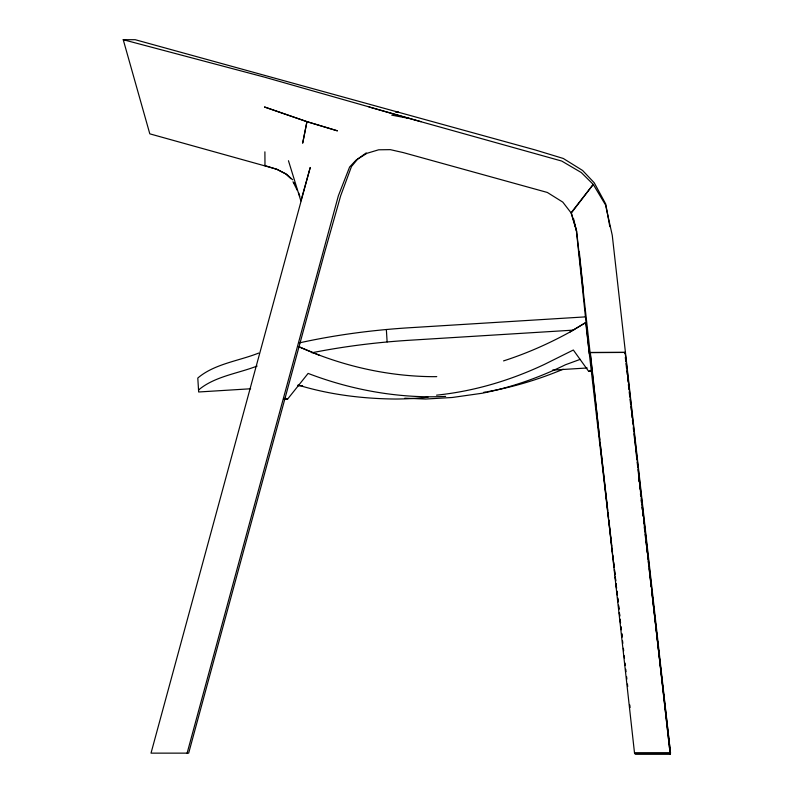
<?xml version="1.0" encoding="UTF-8"?>
<svg xmlns="http://www.w3.org/2000/svg" width="794" height="794" viewBox="0 0 794 794"><rect width="100%" height="100%" fill="white"/><g stroke="black" fill="none" stroke-linecap="round" stroke-linejoin="round"><path stroke-width="1.19" d="M624.898 353.707L625.156 352.437L590.329 352.526L589.317 353.747L576.355 230.349L573.506 218.519M576.623 231.243L571.045 212.812L593.247 184.407L571.382 212.971L576.623 231.243L634.525 753.139L670.513 753.139L612.263 235.302L605.544 204.971L593.247 184.407L581.277 172.536L561.725 161.053L397.347 115.12M187.126 753.139L338.373 195.751L349.608 167.018L356.218 159.981L366.977 153.292L378.659 149.798L390.311 149.649L403.253 152.587L547.334 192.456L562.797 202.123L571.045 212.812M198.53 390.013C214.539 376.376 237.912 373.557 257.117 366.044M283.875 399.461L287.567 399.154L308.112 373.408C345.916 387.899 386.043 396.097 426.557 396.782A1299.361 650.226 -90 0 0 445.623 396.404M366.233 152.905L357.776 158.989L351.504 166.462L340.666 195.79L324.647 252.363L188.664 753.139L151.019 753.139L310.236 167.484L300.886 200.932L288.46 160.725M436.561 395.164A1300.344 628.59 90 0 0 544.545 364.347L573.337 350.015L588.731 371.443L591.202 369.974L585.704 322.602L569.983 332.011A1286.429 631.935 90 0 1 503.555 360.893M569.983 332.011L585.704 322.602M580.235 359.354L565.457 364.754A1312.174 625.662 -90 0 1 481.988 393.268L452.272 397.486L425.644 399.035L404.801 398.201M258.705 353.062C238.805 361.002 214.42 363.811 197.795 378.033L198.659 391.988L250.626 388.772M299.467 342.859C334.939 335.038 371.046 330.244 407.282 327.882L585.287 316.885M311.883 352.774C343.613 346.462 375.77 342.432 408.047 340.348L573.625 330.115M588.731 371.443L592.423 371.126M297.641 385.864L302.593 385.566M552.525 370.123L587.173 367.979M625.156 352.397L590.329 352.526L599.817 439.995M292.708 179.801L286.535 174.164L276.56 169.142L149.808 133.839L123.229 39.7L135.188 39.7L535.136 149.917L563.264 158.463L582.598 170.472L594.23 182.779L605.743 204.038L609.822 226.657M391.72 115.13L409.297 118.465M123.229 39.7L264.412 77.117L421.019 121.69M579.005 252.115L578.429 251.956L579.342 252.343L583.163 288.877M397.258 115.09L369.002 106.972M297.978 385.021C329.57 394.697 362.679 398.737 395.66 399.035A1310.636 664.37 -90 0 0 428.035 397.228M319.684 355.384L299.01 346.779C340.705 365.548 386.073 376.148 431.847 376.664A1286.429 633.751 -90 0 0 436.75 376.634M285.076 398.102L287.567 399.154M291.021 178.779L285.612 173.906L277.056 169.42L264.412 165.42L264.988 165.579L264.898 151.843M293.74 182.451L294.951 184.367M293.006 181.776L297.383 190.51M298.673 192.912L299.814 196.317M638.704 479.09L638.991 481.551M639.567 486.464L639.845 488.925M640.421 493.838L640.708 496.3M641.135 499.982L641.413 502.443M641.989 507.356L642.277 509.817M642.703 513.5L642.991 515.961M643.557 520.874L643.845 523.335M644.271 527.018L644.698 530.71M645.125 534.392L645.552 538.084M645.979 541.766L646.405 545.458M646.693 547.91L647.269 552.832M647.547 555.284L647.973 558.976M648.261 561.427L648.837 566.35M649.115 568.802L651.259 587.232M651.546 589.694L670.513 753.139M591.312 370.947L614.129 567.571M614.417 570.032L614.983 574.945M615.271 577.407L615.697 581.089M615.985 583.55L616.551 588.463M616.839 590.925L617.266 594.607M617.692 598.299L618.119 601.981M618.546 605.673L618.983 609.355M619.409 613.047L619.687 615.499M620.124 619.191L620.551 622.873M620.977 626.565L621.255 629.017M621.831 633.94L622.119 636.391M625.315 357.409L625.732 361.101M626.009 363.573L626.565 368.505M626.843 370.967L627.27 374.669M627.687 378.361L628.104 382.063M628.382 384.524L628.937 389.457M629.215 391.918L629.781 396.851M630.059 399.313L630.615 404.245M630.893 406.707L631.309 410.409M631.587 412.87L632.143 417.803M632.431 420.274L632.848 423.966M633.265 427.668L633.681 431.36M633.959 433.832L634.515 438.754M634.803 441.226L635.359 446.159M635.637 448.62L636.887 459.716M637.175 462.177L637.731 467.11M638.009 469.572L640.937 495.456M641.215 497.927L641.631 501.619M641.909 504.081L642.475 509.014M642.753 511.485L643.309 516.408M643.587 518.879L645.681 537.369M645.959 539.831L651.259 586.667M651.537 589.138L670.235 754.3L635.389 754.3L634.535 753.169L669.362 753.139L670.235 754.3L625.156 352.437M600.095 442.457L607.767 510.244M608.045 512.716L608.601 517.648M608.879 520.11L610.139 531.206M610.417 533.667L610.973 538.6M611.251 541.061L611.807 545.994M612.095 548.456L612.511 552.158M612.928 555.85L613.345 559.552M613.623 562.013L614.179 566.946M614.457 569.417L615.022 574.34M615.3 576.811L615.717 580.503M616.134 584.205L616.551 587.897M616.968 591.599L617.395 595.302M617.672 597.763L618.089 601.455M618.506 605.157L618.923 608.859M619.34 612.551L619.767 616.253M620.183 619.945L620.461 622.417M621.017 627.339L621.295 629.811M621.712 633.503L622.139 637.205M622.556 640.907L622.833 643.368M623.389 648.301L623.667 650.762M624.223 655.695L624.501 658.157M625.067 663.089L625.344 665.551M625.761 669.253L626.039 671.714M626.595 676.647L626.873 679.108M627.439 684.041L627.717 686.512M629.811 704.993L630.089 707.464M386.35 329.48L387.125 341.936M563.135 369.24A1299.361 650.226 -90 0 1 487.268 391.73M486.077 391.938A1299.361 650.226 -90 0 1 483.705 392.335M306.941 121.661L302.713 142.999L306.941 121.661L264.61 107.031L306.941 121.661L337.311 130.802L306.941 121.661M398.489 112.262L396.127 112.321L398.489 112.262"/></g></svg>
